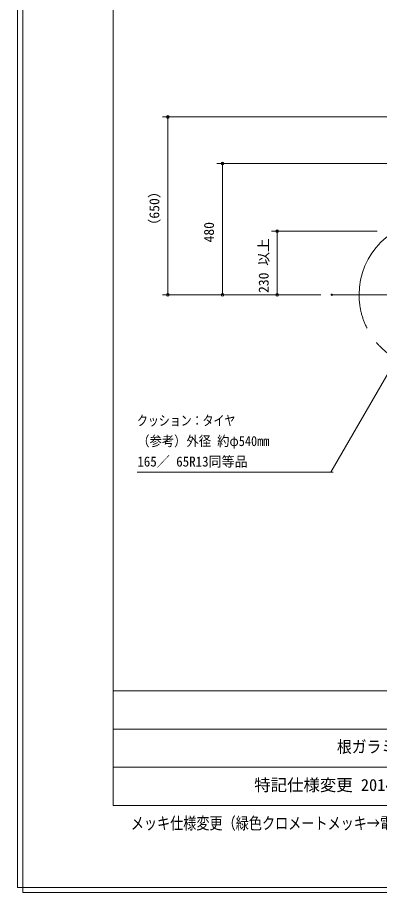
# Model space of a CAD drawing. Units: millimetres at full size, sheet at 1:10; details may follow other scales. Extents: x 5 to 8405, y -9 to 5949.
# Drawn here: x 5 to 1330, y -9 to 3194 of the extents above; entities that cross this region are included whole.
import ezdxf
from ezdxf.enums import TextEntityAlignment as Align

# ---------------------------------------------------------------- set-up
doc = ezdxf.new("R2010")
doc.units = ezdxf.units.MM
doc.header["$LTSCALE"] = 10
doc.header["$PDMODE"] = 32
doc.header["$PDSIZE"] = 5
doc.linetypes.add('USER1', pattern=[19.05, 12.7, -6.35])
for name, color, linetype, lineweight in [('DEFPOINTS_3', 7, 'Continuous', 0), ('LY_2', 7, 'Continuous', 0), ('LY_5', 7, 'Continuous', 0), ('LY_6', 7, 'Continuous', 0)]:
    doc.layers.add(name, color=color, linetype=linetype, lineweight=lineweight)
doc.layers.add('LY_4', color=7, linetype='Continuous')
doc.styles.add('ＭＳ ゴシック', font='')
doc.styles.get('ＭＳ ゴシック').set_extended_font_data('MS Gothic')

# ---------------------------------------------------------------- blocks, each defined once
blk = doc.blocks.new('-016-_DOTBLANK')
at = {"color": 7, "linetype": 'Continuous', "lineweight": 0}
blk.add_line((-0.5, 0), (-1, 0), dxfattribs=at)
blk.add_circle((0, 0), 0.5, dxfattribs=at)

msp = doc.modelspace()

# ---------------------------------------------------------------- linework, layer by layer
at = {"layer": 'DEFPOINTS_3'}
for p, q in [((5, 5949.18), (5, 9.18)), ((5, 9.18), (8405, 9.18))]:
    msp.add_line(p, q, dxfattribs=at)
at = {"layer": 'LY_2'}
for p, q in [((355, 5649.18), (355, 309.18)), ((355, 729.18), (8055, 729.18)), ((355, 589.18), (3185, 589.18)), ((355, 449.18), (3185, 449.18)), ((355, 309.18), (8055, 309.18))]:
    msp.add_line(p, q, dxfattribs=at)
at = {"layer": 'LY_5'}
for p, q in [((25.04, 5929.23), (25.04, -9.18)), ((1155, 2179.18), (2216.75, 2179.18)), ((25.04, -9.18), (8384.96, -9.18))]:
    msp.add_line(p, q, dxfattribs=at)
msp.add_arc((1527, 2179.18), 272, 0, 180, dxfattribs=at)
at = {"layer": 'LY_5', "linetype": 'USER1'}
msp.add_arc((1527, 2179.18), 272, 180, 0, dxfattribs=at)
at = {"layer": 'LY_6'}
for p, q in [((3070.86, 2829.87), (535, 2829.87)), ((555, 2179.18), (555, 2829.87)), ((1356, 2659.43), (735, 2659.43)), ((755, 2179.18), (755, 2659.43)), ((1321, 2411.4), (935, 2411.4)), ((955, 2179.18), (955, 2411.4)), ((1115, 2179.18), (535, 2179.18)), ((1115, 2179.18), (735, 2179.18)), ((1115, 2179.18), (935, 2179.18)), ((1361, 1891.66), (1151.72, 1529.18)), ((443.15, 1529.18), (1160.28, 1529.18)), ((1151.72, 1529.18), (1131.72, 1529.18))]:
    msp.add_line(p, q, dxfattribs=at)
for p in [(555, 2829.87), (755, 2659.43), (955, 2411.4), (1155, 2179.18), (1155, 2179.18), (1155, 2179.18)]:
    msp.add_point(p, dxfattribs=at)

# ---------------------------------------------------------------- block references
at = {"layer": 'LY_6', "xscale": 10, "yscale": 10}
for p, rotation in [((555, 2829.87), 90), ((755, 2659.43), 90), ((955, 2411.4), 90), ((555, 2179.18), 270), ((755, 2179.18), 270), ((955, 2179.18), 270)]:
    msp.add_blockref('-016-_DOTBLANK', p, dxfattribs=dict(at, rotation=rotation))

# ---------------------------------------------------------------- texts
at = {"layer": 'LY_4', "style": 'ＭＳ ゴシック'}
msp.add_text('特記仕様変更 2014→2024', height=43.99, dxfattribs=at).set_placement((871.43, 349.18), align=Align.BOTTOM_LEFT)
at = {"layer": 'LY_4', "style": 'ＭＳ ゴシック', "width": 0.8}
msp.add_text('メッキ仕様変更（緑色クロメートメッキ→電気亜鉛メッキ）、鋼管表削除', height=43.99, dxfattribs=at).set_placement((419.6, 209.18), align=Align.BOTTOM_LEFT)
at = {"layer": 'LY_5', "style": 'ＭＳ ゴシック', "width": 0.9}
msp.add_text('根ガラミ削除', height=43.99, dxfattribs=at).set_placement((1174.2, 489.18), align=Align.BOTTOM_LEFT)
at = {"layer": 'LY_6', "style": 'ＭＳ ゴシック'}
for s, p in [('（650）', (535, 2407.75)), ('480', (735, 2370.56)), ('230 以上', (935, 2185.61))]:
    msp.add_text(s, height=36.66, rotation=90, dxfattribs=at).set_placement(p, align=Align.BOTTOM_LEFT)
for s, width, p in [('クッション：タイヤ', 0.8, (442.3, 1689.18)), ('（参考）外径 約φ540mm', 0.9, (443.12, 1614.18)), ('165／ 65R13同等品', 0.95, (443.55, 1539.18))]:
    msp.add_text(s, height=36.66, dxfattribs=dict(at, width=width)).set_placement(p, align=Align.BOTTOM_LEFT)

doc.saveas('drawing.dxf')
